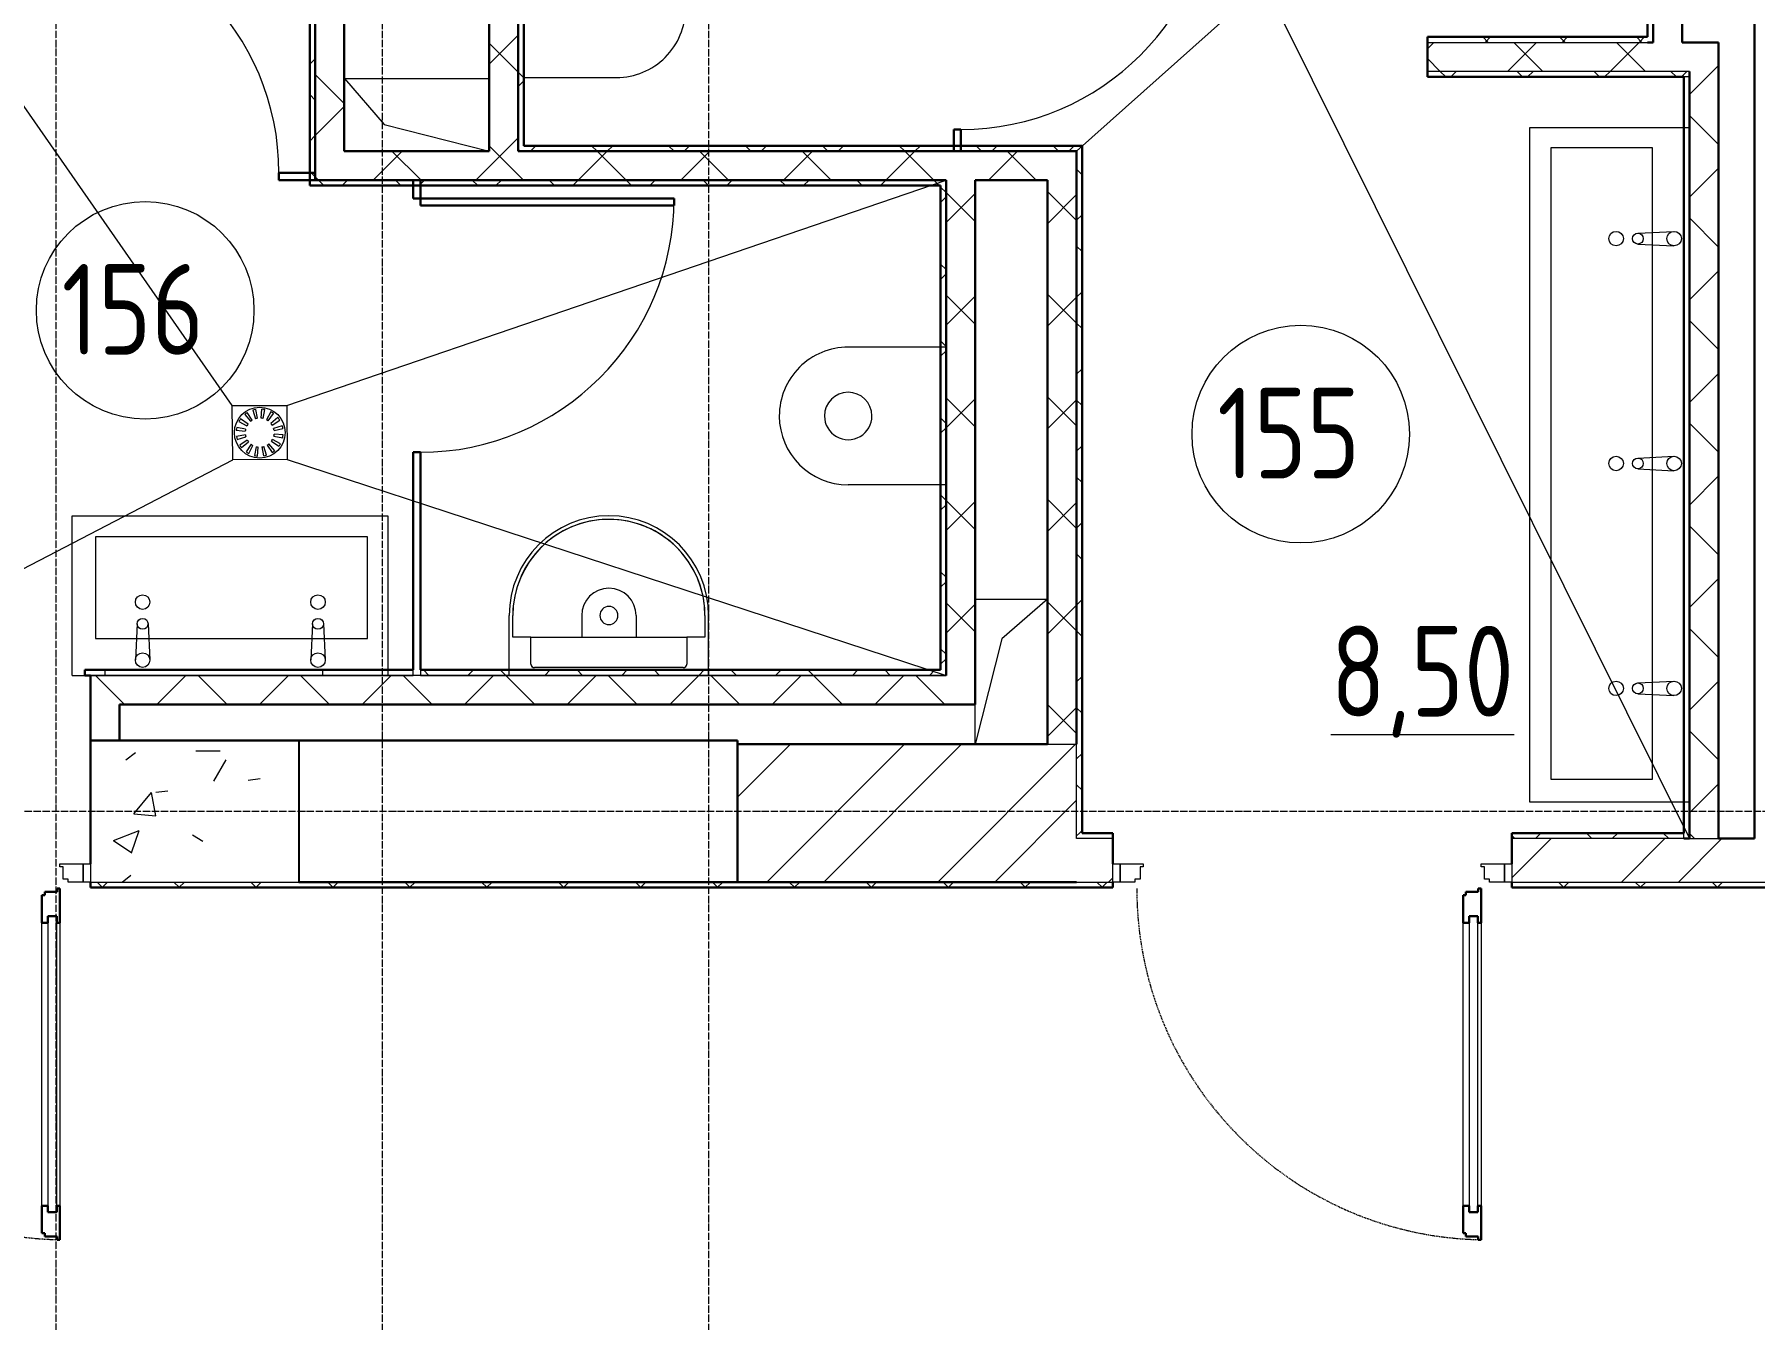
# Model space of a CAD drawing. Header units: millimetres. Extents: x -695119 to 412940, y -249585 to 622758.
# Drawn here: x 28135 to 32879, y -59772 to -56228 of the extents above; entities that cross this region are included whole.
import ezdxf

# ---------------------------------------------------------------- set-up
doc = ezdxf.new("R2010")
doc.units = ezdxf.units.MM
doc.linetypes.add('ADSK_Линия сетки', pattern=[25, 20, -2.5, 0, -2.5])
doc.linetypes.add('ADSK_Штриховая_ш2 п1_5', pattern=[4.5, 3, -1.5])
for name, color, linetype, lineweight in [('Двери', 8, 'Continuous', 9), ('Каркас_Импост', 8, 'Continuous', 9), ('Линии', 7, 'Continuous', 9), ('Марки помещений', 8, 'Continuous', 20), ('Монтажный зазор', 8, 'Continuous', 9), ('Оси', 252, 'Continuous', 9), ('Остекление', 8, 'Continuous', 9), ('Открывание', 8, 'ADSK_Штриховая_ш2 п1_5', 9), ('Панель', 252, 'Continuous', 30), ('Перекрытия', 7, 'Continuous', 18), ('Сантехнические приборы', 8, 'Continuous', 18), ('Стены разрез', 7, 'Continuous', 30), ('Стены штриховка', 7, 'Continuous', 9)]:
    doc.layers.add(name, color=color, linetype=linetype, lineweight=lineweight)
doc.layers.add('Стены', color=194, linetype='Continuous')
doc.styles.add('GOST 2.304 type A_1', font='', dxfattribs={"height": 350})
doc.styles.get('GOST 2.304 type A_1').set_extended_font_data('GOST 2.304 type A')

# ---------------------------------------------------------------- blocks, each defined once
blk = doc.blocks.new('1 этаж')
at = {"color": 251, "lineweight": 18, "true_color": 0x636466}
for p, q in [((-15959.7, -137527.4), (-15850.2, -137654)), ((-15959.7, -137527.4), (-15560.8, -137527.4)), ((-15959.7, -137727.4), (-15959.7, -137527.4)), ((-15850.2, -137654), (-15560.8, -137727.1)), ((-14220.8, -138962.4), (-14020.8, -138962.4)), ((-14020.8, -138962.4), (-14147.4, -139071.9)), ((-14147.4, -139071.9), (-14220.8, -139362.4)), ((-14220.8, -139362.4), (-14220.8, -139252.4))]:
    blk.add_line(p, q, dxfattribs=at)
at = {"layer": 'Двери', "color": 251, "true_color": 0x636466}
for centre, start, end in [((-14259.7, -136967.4), 270, 0), ((-16840.8, -137787.4), 0, 90), ((-15750.8, -137857.4), 270, 0)]:
    blk.add_arc(centre, 700, start, end, dxfattribs=at)
at = {"layer": 'Каркас_Импост', "color": 251, "true_color": 0x636466}
for p, q in [((-16744.8, -139692.4), (-16680.8, -139692.4)), ((-16744.8, -139700.4), (-16744.8, -139692.4)), ((-16735.8, -139700.4), (-16744.8, -139700.4)), ((-16735.8, -139734.4), (-16735.8, -139700.4)), ((-16680.8, -139692.4), (-16680.8, -139742.4)), ((-13820.8, -139692.4), (-13756.8, -139692.4)), ((-13820.8, -139742.4), (-13820.8, -139692.4)), ((-13765.8, -139700.4), (-13765.8, -139734.4)), ((-13756.8, -139700.4), (-13765.8, -139700.4)), ((-13756.8, -139692.4), (-13756.8, -139700.4)), ((-12824.8, -139692.4), (-12760.8, -139692.4)), ((-12824.8, -139700.4), (-12824.8, -139692.4)), ((-12815.8, -139700.4), (-12824.8, -139700.4)), ((-12815.8, -139734.4), (-12815.8, -139700.4)), ((-12760.8, -139692.4), (-12760.8, -139742.4)), ((-16721.8, -139734.4), (-16735.8, -139734.4)), ((-16721.8, -139742.4), (-16721.8, -139734.4)), ((-16680.8, -139742.4), (-16721.8, -139742.4)), ((-13779.8, -139742.4), (-13820.8, -139742.4)), ((-13779.8, -139734.4), (-13779.8, -139742.4)), ((-13765.8, -139734.4), (-13779.8, -139734.4)), ((-12801.8, -139734.4), (-12815.8, -139734.4)), ((-12801.8, -139742.4), (-12801.8, -139734.4)), ((-12760.8, -139742.4), (-12801.8, -139742.4))]:
    blk.add_line(p, q, dxfattribs=at)
at = {"layer": 'Линии', "color": 251, "true_color": 0x636466}
for p, q in [((-16269.4, -138428.7), (-17760.8, -136287.4)), ((-13940.8, -137727.4), (-13527.7, -137358.5)), ((-13377.7, -137357.4), (-12250.8, -139622.4)), ((-12690.8, -139522.4), (-12690.8, -137662.4)), ((-12690.8, -137662.4), (-12250.8, -137662.4)), ((-12250.8, -139522.4), (-12250.8, -137662.4)), ((-12632.8, -137718.3), (-12632.8, -139458.3)), ((-12352.8, -137718.3), (-12632.8, -137718.3)), ((-12352.8, -139458.3), (-12352.8, -137718.3)), ((-16119.3, -138428.7), (-14300.8, -137807.4)), ((-12392.8, -137953.3), (-12293.8, -137948.3)), ((-12392.8, -137983.3), (-12293.8, -137988.3)), ((-16269.4, -138428.7), (-16119.3, -138428.7)), ((-16268.3, -138578.7), (-16269.4, -138428.7)), ((-16212.9, -138441), (-16205.2, -138464.8)), ((-16199.9, -138463.6), (-16204.7, -138439.1)), ((-16189.7, -138463.4), (-16187.6, -138438.5)), ((-16184.3, -138464.3), (-16179.3, -138439.8)), ((-16119.3, -138428.7), (-16118.3, -138577.6)), ((-16232.7, -138493.6), (-16257.2, -138488.7)), ((-16251.2, -138472.7), (-16229, -138484.1)), ((-16226.1, -138479.5), (-16246.8, -138465.5)), ((-16235.2, -138453), (-16219, -138472.1)), ((-16214.5, -138468.9), (-16228.4, -138448.1)), ((-16163.3, -138445.8), (-16174.8, -138468)), ((-16170.1, -138470.9), (-16156.2, -138450.2)), ((-16143.7, -138461.8), (-16162.8, -138477.9)), ((-16159.6, -138482.4), (-16138.8, -138468.6)), ((-16131.7, -138484.1), (-16155.5, -138491.8)), ((-16258.5, -138496.9), (-16233.6, -138499)), ((-16233.4, -138509.2), (-16257.9, -138514)), ((-16256, -138522.2), (-16232.2, -138514.6)), ((-16228.1, -138523.9), (-16248.9, -138537.7)), ((-16244, -138544.5), (-16224.9, -138528.4)), ((-16217.5, -138535.4), (-16231.5, -138556.1)), ((-16224.3, -138560.6), (-16212.9, -138538.3)), ((-16173.1, -138537.4), (-16159.3, -138558.2)), ((-16152.5, -138553.3), (-16168.6, -138534.2)), ((-16161.6, -138526.9), (-16140.9, -138540.8)), ((-16136.4, -138533.7), (-16158.7, -138522.2)), ((-16155, -138512.7), (-16130.5, -138517.7)), ((-16154.3, -138497.1), (-16129.7, -138492.3)), ((-16129.1, -138509.4), (-16154.1, -138507.3)), ((-17760.8, -139352.4), (-16268.3, -138578.7)), ((-16118.3, -138577.6), (-16268.3, -138578.7)), ((-16203.4, -138542), (-16208.3, -138566.5)), ((-16200.1, -138567.9), (-16198, -138542.9)), ((-16187.8, -138542.7), (-16183, -138567.2)), ((-16174.8, -138565.3), (-16182.4, -138541.5)), ((-16118.3, -138577.6), (-14300.8, -139172.4)), ((-12392.8, -138573.3), (-12293.8, -138568.3)), ((-12392.8, -138603.3), (-12293.8, -138608.3)), ((-16710.8, -138732.4), (-15840.8, -138732.4)), ((-16710.8, -139172.4), (-16710.8, -138732.4)), ((-15840.8, -138732.4), (-15840.8, -139172.4)), ((-16646.8, -138790.4), (-16646.8, -139070.4)), ((-15896.8, -138790.4), (-16646.8, -138790.4)), ((-15896.8, -139070.4), (-15896.8, -138790.4)), ((-16531.8, -139030.4), (-16536.7, -139129.4)), ((-16501.8, -139030.4), (-16496.8, -139129.4)), ((-16048.1, -139030.4), (-16053.1, -139129.4)), ((-16018.1, -139030.4), (-16013.1, -139129.4)), ((-16646.8, -139070.4), (-15896.8, -139070.4)), ((-16710.8, -139172.4), (-15840.8, -139172.4)), ((-12392.8, -139193.3), (-12293.8, -139188.3)), ((-12392.8, -139223.3), (-12293.8, -139228.3)), ((-12632.8, -139458.3), (-12352.8, -139458.3)), ((-12250.8, -139522.4), (-12690.8, -139522.4))]:
    blk.add_line(p, q, dxfattribs=at)
for centre, radius in [((-12452.8, -137968.3), 20), ((-12392.8, -137968.3), 15), ((-12292.8, -137968.3), 20), ((-16193.8, -138503.2), 70), ((-12452.8, -138588.3), 20), ((-12392.8, -138588.3), 15), ((-12292.8, -138588.3), 20), ((-16516.8, -138970.4), 20), ((-16033.1, -138970.4), 20), ((-16516.8, -139030.4), 15), ((-16033.1, -139030.4), 15), ((-16516.8, -139130.4), 20), ((-16033.1, -139130.4), 20), ((-12452.8, -139208.3), 20), ((-12392.8, -139208.3), 15), ((-12292.8, -139208.3), 20)]:
    blk.add_circle(centre, radius, dxfattribs=at)
for radius, start, end in [(65, 99.6049, 107.0151), (65, 77.1049, 84.5151), (65, 167.1049, 174.5151), (65, 144.6049, 152.0151), (65, 122.1049, 129.5151), (40, 143.6759, 151.568), (40, 121.1759, 129.068), (40, 98.6759, 106.568), (40, 76.1759, 84.068), (40, 53.6759, 61.568), (65, 54.6049, 62.0151), (40, 31.1759, 39.068), (65, 32.1049, 39.5151), (65, 9.6049, 17.0151), (65, 189.6049, 197.0151), (65, 212.1049, 219.5151), (40, 166.1759, 174.068), (40, 188.6759, 196.568), (40, 211.1759, 219.068), (40, 233.6759, 241.568), (40, 301.1759, 309.068), (40, 323.6759, 331.568), (40, 8.6759, 16.568), (40, 346.1759, 354.068), (65, 324.6049, 332.0151), (65, 347.1049, 354.5151), (65, 234.6049, 242.0151), (65, 257.1049, 264.5151), (40, 256.1759, 264.068), (40, 278.6759, 286.568), (65, 279.6049, 287.0151), (65, 302.1049, 309.5151)]:
    blk.add_arc((-16193.8, -138503.2), radius, start, end, dxfattribs=at)
at = {"layer": 'Марки помещений', "color": 251, "true_color": 0x636466}
for centre in [(-16509.8, -138166), (-13322.5, -138507.3)]:
    blk.add_circle(centre, 300, dxfattribs=at)
at = {"layer": 'Монтажный зазор', "color": 251, "true_color": 0x636466}
for p, q in [((-16680.8, -139692.4), (-16660.8, -139692.4)), ((-16680.8, -139742.4), (-16680.8, -139692.4)), ((-16660.8, -139692.4), (-16660.8, -139742.4)), ((-13840.8, -139692.4), (-13820.8, -139692.4)), ((-13840.8, -139742.4), (-13840.8, -139692.4)), ((-13820.8, -139692.4), (-13820.8, -139742.4)), ((-12760.8, -139692.4), (-12740.8, -139692.4)), ((-12760.8, -139742.4), (-12760.8, -139692.4)), ((-12740.8, -139692.4), (-12740.8, -139742.4)), ((-16660.8, -139742.4), (-16680.8, -139742.4)), ((-13820.8, -139742.4), (-13840.8, -139742.4)), ((-12740.8, -139742.4), (-12760.8, -139742.4))]:
    blk.add_line(p, q, dxfattribs=at)
at = {"layer": 'Оси', "color": 251, "linetype": 'ADSK_Линия сетки', "true_color": 0x636466}
for p, q in [((-16755.8, -96281.4), (-16755.8, -160943.1)), ((-15855.8, -131547.4), (-15855.8, -159673.1)), ((-14955.8, -131547.4), (-14955.8, -159673.1)), ((4311.5, -139547.4), (-72628.1, -139547.4))]:
    blk.add_line(p, q, dxfattribs=at)
at = {"layer": 'Остекление', "color": 251, "true_color": 0x636466}
for p, q in [((-16777.8, -139836.4), (-16777.8, -140652.4)), ((-16753.8, -139836.4), (-16777.8, -139836.4)), ((-16753.8, -140652.4), (-16753.8, -139836.4)), ((-12857.8, -139836.4), (-12857.8, -140652.4)), ((-12833.8, -139836.4), (-12857.8, -139836.4)), ((-12833.8, -140652.4), (-12833.8, -139836.4)), ((-16777.8, -140652.4), (-16753.8, -140652.4)), ((-12857.8, -140652.4), (-12833.8, -140652.4))]:
    blk.add_line(p, q, dxfattribs=at)
at = {"layer": 'Открывание', "color": 251, "true_color": 0x636466}
for centre in [(-16726.8, -139760.4), (-12806.8, -139760.4)]:
    blk.add_arc(centre, 968, 180, 268.9345, dxfattribs=at)
at = {"layer": 'Панель', "color": 251, "true_color": 0x636466}
for p, q in [((-15750.8, -137857.4), (-15050.8, -137857.4)), ((-15750.8, -137877.4), (-15750.8, -137857.4)), ((-15050.8, -137857.4), (-15050.8, -137877.4)), ((-15050.8, -137877.4), (-15750.8, -137877.4)), ((-16786.8, -139778.4), (-16786.8, -139769.4)), ((-16786.8, -139769.4), (-16752.8, -139769.4)), ((-16752.8, -139760.4), (-16744.8, -139760.4)), ((-16752.8, -139769.4), (-16752.8, -139760.4)), ((-16744.8, -139760.4), (-16744.8, -139854.4)), ((-12866.8, -139778.4), (-12866.8, -139769.4)), ((-12866.8, -139769.4), (-12832.8, -139769.4)), ((-12832.8, -139760.4), (-12824.8, -139760.4)), ((-12832.8, -139769.4), (-12832.8, -139760.4)), ((-12824.8, -139760.4), (-12824.8, -139854.4)), ((-16794.8, -139778.4), (-16786.8, -139778.4)), ((-16794.8, -139854.4), (-16794.8, -139778.4)), ((-12874.8, -139778.4), (-12866.8, -139778.4)), ((-12874.8, -139854.4), (-12874.8, -139778.4)), ((-16794.8, -139854.4), (-16777.8, -139854.4)), ((-16777.8, -139854.4), (-16777.8, -139836.4)), ((-16777.8, -139836.4), (-16753.8, -139836.4)), ((-16753.8, -139836.4), (-16753.8, -139854.4)), ((-16753.8, -139854.4), (-16744.8, -139854.4)), ((-12874.8, -139854.4), (-12857.8, -139854.4)), ((-12857.8, -139854.4), (-12857.8, -139836.4)), ((-12857.8, -139836.4), (-12833.8, -139836.4)), ((-12833.8, -139836.4), (-12833.8, -139854.4)), ((-12833.8, -139854.4), (-12824.8, -139854.4)), ((-16794.8, -140710.4), (-16794.8, -140634.4)), ((-16794.8, -140634.4), (-16777.8, -140634.4)), ((-16777.8, -140634.4), (-16777.8, -140652.4)), ((-16777.8, -140652.4), (-16753.8, -140652.4)), ((-16753.8, -140634.4), (-16744.8, -140634.4)), ((-16753.8, -140652.4), (-16753.8, -140634.4)), ((-16744.8, -140634.4), (-16744.8, -140728.4)), ((-12874.8, -140710.4), (-12874.8, -140634.4)), ((-12874.8, -140634.4), (-12857.8, -140634.4)), ((-12857.8, -140634.4), (-12857.8, -140652.4)), ((-12857.8, -140652.4), (-12833.8, -140652.4)), ((-12833.8, -140634.4), (-12824.8, -140634.4)), ((-12833.8, -140652.4), (-12833.8, -140634.4)), ((-12824.8, -140634.4), (-12824.8, -140728.4)), ((-16786.8, -140710.4), (-16794.8, -140710.4)), ((-16786.8, -140719.4), (-16786.8, -140710.4)), ((-16752.8, -140719.4), (-16786.8, -140719.4)), ((-16752.8, -140728.4), (-16752.8, -140719.4)), ((-12866.8, -140710.4), (-12874.8, -140710.4)), ((-12866.8, -140719.4), (-12866.8, -140710.4)), ((-12832.8, -140719.4), (-12866.8, -140719.4)), ((-12832.8, -140728.4), (-12832.8, -140719.4)), ((-16744.8, -140728.4), (-16752.8, -140728.4)), ((-12824.8, -140728.4), (-12832.8, -140728.4))]:
    blk.add_line(p, q, dxfattribs=at)
at = {"layer": 'Панель', "color": 251, "lineweight": 9, "true_color": 0x636466}
for p, q in [((-16794.8, -140634.4), (-16794.8, -139854.4)), ((-16744.8, -139854.4), (-16744.8, -140634.4)), ((-12874.8, -140634.4), (-12874.8, -139854.4)), ((-12824.8, -139854.4), (-12824.8, -140634.4))]:
    blk.add_line(p, q, dxfattribs=at)
at = {"layer": 'Перекрытия', "color": 251, "true_color": 0x636466}
for p, q in [((-15959.7, -137727.4), (-15959.7, -137527.4)), ((-15959.7, -137527.4), (-15560.8, -137527.4)), ((-14220.8, -138962.4), (-14020.8, -138962.4)), ((-14220.8, -139362.4), (-14220.8, -139252.4))]:
    blk.add_line(p, q, dxfattribs=at)
at = {"layer": 'Сантехнические приборы', "color": 251, "true_color": 0x636466}
for p, q in [((-15465.8, -137524.4), (-15209.7, -137524.4)), ((-14300.8, -138267.4), (-14570.8, -138267.4)), ((-14300.8, -138647.4), (-14570.8, -138647.4)), ((-15505.8, -139172.4), (-15505.8, -139007.4)), ((-15495.8, -139067.4), (-15495.8, -139007.4)), ((-15305.8, -139007.4), (-15305.8, -139067.4)), ((-15155.8, -139007.4), (-15155.8, -139067.4)), ((-14965.8, -139007.4), (-14965.8, -139067.4)), ((-14955.8, -139172.4), (-14955.8, -139007.4)), ((-15445.8, -139067.4), (-15495.8, -139067.4)), ((-15445.8, -139141.1), (-15445.8, -139067.4)), ((-15445.8, -139067.4), (-15435.8, -139067.4)), ((-15435.8, -139067.4), (-15025.8, -139067.4)), ((-15025.8, -139067.4), (-15015.8, -139067.4)), ((-14965.8, -139067.4), (-15015.8, -139067.4)), ((-15015.8, -139067.4), (-15015.8, -139141.1)), ((-15025.8, -139151.1), (-15435.8, -139151.1))]:
    blk.add_line(p, q, dxfattribs=at)
at = {"layer": 'Сантехнические приборы', "color": 251, "true_color": 0x636466, "flags": 128}
for points in [[(-14965.8, -139007.4), (-14966, -138996.8), (-14966.6, -138986.2), (-14967.7, -138975.6), (-14969.2, -138965.1), (-14971.1, -138954.7), (-14973.4, -138944.4), (-14976.1, -138934.1), (-14979.3, -138924), (-14982.8, -138914), (-14986.7, -138904.2), (-14991, -138894.5), (-14995.7, -138885), (-15000.8, -138875.7), (-15006.3, -138866.6), (-15012.1, -138857.7), (-15018.2, -138849.1), (-15024.7, -138840.7), (-15031.6, -138832.6), (-15038.7, -138824.8), (-15046.2, -138817.3), (-15053.9, -138810), (-15062, -138803.1), (-15070.3, -138796.5), (-15078.8, -138790.3), (-15087.6, -138784.4), (-15096.7, -138778.8), (-15105.9, -138773.6), (-15115.3, -138768.8), (-15125, -138764.4), (-15134.8, -138760.4), (-15144.7, -138756.7), (-15154.8, -138753.5), (-15165, -138750.7), (-15175.4, -138748.2), (-15185.8, -138746.2), (-15196.2, -138744.6), (-15206.8, -138743.5), (-15217.3, -138742.7), (-15227.9, -138742.4), (-15238.5, -138742.5), (-15249.1, -138743), (-15259.7, -138743.9), (-15270.2, -138745.3), (-15280.6, -138747.1), (-15291, -138749.3), (-15301.3, -138751.9), (-15311.4, -138754.9), (-15321.5, -138758.4), (-15331.4, -138762.2), (-15341.1, -138766.4), (-15350.6, -138771), (-15360, -138776), (-15369.1, -138781.3), (-15378.1, -138787), (-15386.8, -138793.1), (-15395.2, -138799.5), (-15403.4, -138806.3), (-15411.3, -138813.3), (-15418.9, -138820.7), (-15426.2, -138828.4), (-15433.2, -138836.3), (-15439.9, -138844.6), (-15446.2, -138853), (-15452.2, -138861.8), (-15457.9, -138870.8), (-15463.2, -138879.9), (-15468.1, -138889.3), (-15472.6, -138898.9), (-15476.7, -138908.7), (-15480.5, -138918.6), (-15483.8, -138928.7), (-15486.8, -138938.8), (-15489.3, -138949.1), (-15491.4, -138959.5), (-15493.1, -138970), (-15494.4, -138980.5), (-15495.3, -138991.1), (-15495.7, -139001.6), (-15495.8, -139007.4)], [(-15445.8, -139141.1), (-15445.8, -139141.5), (-15445.8, -139141.9), (-15445.7, -139142.3), (-15445.7, -139142.7), (-15445.6, -139143.1), (-15445.5, -139143.5), (-15445.4, -139143.9), (-15445.3, -139144.2), (-15445.2, -139144.6), (-15445, -139145), (-15444.8, -139145.4), (-15444.7, -139145.7), (-15444.5, -139146.1), (-15444.3, -139146.4), (-15444.1, -139146.7), (-15443.8, -139147.1), (-15443.6, -139147.4), (-15443.3, -139147.7), (-15443, -139148), (-15442.8, -139148.3), (-15442.5, -139148.5), (-15442.2, -139148.8), (-15441.9, -139149.1), (-15441.5, -139149.3), (-15441.2, -139149.5), (-15440.9, -139149.7), (-15440.5, -139149.9), (-15440.2, -139150.1), (-15439.8, -139150.3), (-15439.4, -139150.4), (-15439, -139150.6), (-15438.7, -139150.7), (-15438.3, -139150.8), (-15437.9, -139150.9), (-15437.5, -139151), (-15437.1, -139151), (-15436.7, -139151.1), (-15436.3, -139151.1), (-15435.9, -139151.1), (-15435.8, -139151.1)], [(-15025.8, -139151.1), (-15025.4, -139151.1), (-15025, -139151.1), (-15024.6, -139151), (-15024.2, -139151), (-15023.8, -139150.9), (-15023.4, -139150.8), (-15023, -139150.7), (-15022.7, -139150.6), (-15022.3, -139150.5), (-15021.9, -139150.3), (-15021.5, -139150.1), (-15021.2, -139150), (-15020.8, -139149.8), (-15020.5, -139149.6), (-15020.2, -139149.4), (-15019.8, -139149.1), (-15019.5, -139148.9), (-15019.2, -139148.6), (-15018.9, -139148.3), (-15018.6, -139148.1), (-15018.4, -139147.8), (-15018.1, -139147.5), (-15017.8, -139147.2), (-15017.6, -139146.8), (-15017.4, -139146.5), (-15017.2, -139146.2), (-15017, -139145.8), (-15016.8, -139145.5), (-15016.6, -139145.1), (-15016.5, -139144.7), (-15016.3, -139144.3), (-15016.2, -139144), (-15016.1, -139143.6), (-15016, -139143.2), (-15015.9, -139142.8), (-15015.9, -139142.4), (-15015.8, -139142), (-15015.8, -139141.6), (-15015.8, -139141.2), (-15015.8, -139141.1)]]:
    blk.add_lwpolyline(points, dxfattribs=at)
at = {"layer": 'Сантехнические приборы', "color": 251, "true_color": 0x636466}
for centre, radius, start, end in [((-15209.7, -137334.4), 190, 270, 0.0711), ((-14570.8, -138457.4), 190, 90, 180.0711), ((-14570.8, -138457.4), 65.4, 0.3183, 180.0777), ((-14570.8, -138457.4), 190, 180.0711, 270), ((-14570.8, -138457.4), 65.4, 180.0777, 0.3183), ((-15230.8, -139007.4), 275, 0, 180), ((-15230.8, -139007.4), 265, 0, 180), ((-15230.8, -139007.4), 75, 0, 180), ((-15230.8, -139007.4), 25, 0, 180), ((-15230.8, -139007.4), 25, 180, 0), ((-15435.8, -139141.1), 10, 180, 270), ((-15025.8, -139141.1), 10, 270, 0)]:
    blk.add_arc(centre, radius, start, end, dxfattribs=at)
at = {"layer": 'Стены', "color": 251, "true_color": 0x636466}
blk.add_line((-16085.8, -139352.4), (-16085.8, -139742.4), dxfattribs=at)
at = {"layer": 'Стены разрез', "color": 251, "true_color": 0x636466}
for p, q in [((-12365.8, -136022.4), (-12365.8, -137412.4)), ((-12350.8, -137427.4), (-12350.8, -136007.4)), ((-12270.8, -137427.4), (-12270.8, -136007.4)), ((-12070.8, -136007.4), (-12070.8, -139622.4)), ((-15960.8, -137727.4), (-15960.8, -136207.4)), ((-16055.8, -136302.4), (-16055.8, -137822.4)), ((-16040.8, -136287.4), (-16040.8, -137807.4)), ((-15480.8, -137727.4), (-15480.8, -136857.4)), ((-15465.8, -137712.4), (-15465.8, -136842.4)), ((-15560.8, -136937.4), (-15560.8, -137727.4)), ((-12973.3, -137412.4), (-12973.3, -137522.4)), ((-12365.8, -137412.4), (-12973.3, -137412.4)), ((-12350.8, -137427.4), (-12365.8, -137427.4)), ((-12170.8, -137427.4), (-12270.8, -137427.4)), ((-12170.8, -139622.4), (-12170.8, -137427.4)), ((-12973.3, -137522.4), (-12265.8, -137522.4)), ((-12265.8, -137522.4), (-12265.8, -139607.4)), ((-12250.8, -137507.4), (-12250.8, -139622.4)), ((-14279.7, -137667.4), (-14279.7, -137727.4)), ((-14259.7, -137667.4), (-14279.7, -137667.4)), ((-14259.7, -137727.4), (-14259.7, -137667.4)), ((-15560.8, -137727.4), (-15960.8, -137727.4)), ((-13940.8, -137727.4), (-15480.8, -137727.4)), ((-13925.8, -137712.4), (-15465.8, -137712.4)), ((-13940.8, -139362.4), (-13940.8, -137727.4)), ((-13925.8, -139607.4), (-13925.8, -137712.4)), ((-16040.8, -137787.4), (-16140.8, -137787.4)), ((-16140.8, -137787.4), (-16140.8, -137807.4)), ((-14300.8, -137807.4), (-16140.8, -137807.4)), ((-16055.8, -137822.4), (-14315.8, -137822.4)), ((-15770.8, -137807.4), (-15770.8, -137857.4)), ((-15750.8, -137857.4), (-15750.8, -137807.4)), ((-14315.8, -137822.4), (-14315.8, -139157.4)), ((-14300.8, -139172.4), (-14300.8, -137807.4)), ((-14220.8, -137807.4), (-14020.8, -137807.4)), ((-14220.8, -139252.4), (-14220.8, -137807.4)), ((-14020.8, -137807.4), (-14020.8, -139362.4)), ((-15770.8, -137857.4), (-15750.8, -137857.4)), ((-15770.8, -138557.4), (-15770.8, -139157.4)), ((-15750.8, -138557.4), (-15770.8, -138557.4)), ((-15750.8, -139157.4), (-15750.8, -138557.4)), ((-15770.8, -139157.4), (-16675.8, -139157.4)), ((-16675.8, -139157.4), (-16675.8, -139172.4)), ((-16675.8, -139172.4), (-16660.8, -139172.4)), ((-16660.8, -139172.4), (-16660.8, -139692.4)), ((-14315.8, -139157.4), (-15750.8, -139157.4)), ((-16580.8, -139252.4), (-14220.8, -139252.4)), ((-16580.8, -139352.4), (-16580.8, -139252.4)), ((-16660.8, -139352.4), (-14875.8, -139352.4)), ((-14875.8, -139352.4), (-14875.8, -139742.4)), ((-14020.8, -139362.4), (-14875.8, -139362.4)), ((-13840.8, -139607.4), (-13925.8, -139607.4)), ((-13840.8, -139692.4), (-13840.8, -139607.4)), ((-12740.8, -139607.4), (-12740.8, -139692.4)), ((-12265.8, -139607.4), (-12740.8, -139607.4)), ((-12250.8, -139622.4), (-12265.8, -139622.4)), ((-12070.8, -139622.4), (-12170.8, -139622.4)), ((-16660.8, -139742.4), (-16660.8, -139757.4)), ((-16660.8, -139757.4), (-13840.8, -139757.4)), ((-16085.8, -139742.4), (-13940.8, -139742.4)), ((-13840.8, -139757.4), (-13840.8, -139742.4)), ((-12740.8, -139742.4), (-12740.8, -139757.4)), ((-12740.8, -139757.4), (-11520.8, -139757.4))]:
    blk.add_line(p, q, dxfattribs=at)
at = {"layer": 'Стены разрез', "color": 251, "linetype": 'Continuous', "lineweight": 9, "true_color": 0x636466}
for p, q in [((-15560.8, -137487.3), (-15480.8, -137407.3)), ((-15480.8, -137509.9), (-15560.8, -137429.9)), ((-12973.3, -137445.4), (-12955.3, -137427.4)), ((-12805.6, -137427.4), (-12820.6, -137412.4)), ((-12813.9, -137427.4), (-12798.9, -137412.4)), ((-12752.4, -137507.4), (-12672.4, -137427.4)), ((-12654.9, -137507.4), (-12734.9, -137427.4)), ((-12593.5, -137427.4), (-12608.5, -137412.4)), ((-12601.7, -137427.4), (-12586.7, -137412.4)), ((-12469.6, -137507.4), (-12389.6, -137427.4)), ((-12372.1, -137507.4), (-12452.1, -137427.4)), ((-12381.4, -137427.4), (-12396.4, -137412.4)), ((-12389.6, -137427.4), (-12374.6, -137412.4)), ((-16055.8, -137487.3), (-16040.8, -137472.3)), ((-12937.8, -137507.4), (-12973.3, -137471.8)), ((-12186.8, -137507.4), (-12170.8, -137491.4)), ((-15960.8, -137595.6), (-16040.8, -137515.6)), ((-15465.8, -137524.9), (-15480.8, -137509.9)), ((-15480.8, -137548.7), (-15465.8, -137533.7)), ((-12922.8, -137522.4), (-12937.8, -137507.4)), ((-12908.9, -137522.4), (-12893.9, -137507.4)), ((-12710.6, -137522.4), (-12725.6, -137507.4)), ((-12696.7, -137522.4), (-12681.7, -137507.4)), ((-12498.5, -137522.4), (-12513.5, -137507.4)), ((-12484.6, -137522.4), (-12469.6, -137507.4)), ((-12286.4, -137522.4), (-12301.4, -137507.4)), ((-12272.5, -137522.4), (-12257.5, -137507.4)), ((-12250.8, -137571.4), (-12186.8, -137507.4)), ((-16040.8, -137586.3), (-16055.8, -137571.3)), ((-16040.8, -137684.5), (-15960.8, -137604.5)), ((-12170.8, -137708.6), (-12250.8, -137628.6)), ((-16055.8, -137699.5), (-16040.8, -137684.5)), ((-15880.9, -137807.4), (-15800.9, -137727.4)), ((-15749, -137807.4), (-15829, -137727.4)), ((-15598, -137807.4), (-15518, -137727.4)), ((-15546.2, -137727.4), (-15560.8, -137712.7)), ((-15466.2, -137807.4), (-15546.2, -137727.4)), ((-15518, -137727.4), (-15480.8, -137690.1)), ((-15475.5, -137727.4), (-15480.8, -137722)), ((-15447.3, -137727.4), (-15432.3, -137712.4)), ((-15315.2, -137807.4), (-15235.2, -137727.4)), ((-15263.3, -137727.4), (-15278.3, -137712.4)), ((-15183.3, -137807.4), (-15263.3, -137727.4)), ((-15235.2, -137727.4), (-15220.2, -137712.4)), ((-15051.2, -137727.4), (-15066.2, -137712.4)), ((-15032.3, -137807.4), (-14952.3, -137727.4)), ((-15023.1, -137727.4), (-15008.1, -137712.4)), ((-14900.5, -137807.4), (-14980.5, -137727.4)), ((-14839.1, -137727.4), (-14854.1, -137712.4)), ((-14810.9, -137727.4), (-14795.9, -137712.4)), ((-14749.5, -137807.4), (-14669.5, -137727.4)), ((-14617.7, -137807.4), (-14697.7, -137727.4)), ((-14626.9, -137727.4), (-14641.9, -137712.4)), ((-14598.8, -137727.4), (-14583.8, -137712.4)), ((-14466.7, -137807.4), (-14386.7, -137727.4)), ((-14414.8, -137727.4), (-14429.8, -137712.4)), ((-14334.8, -137807.4), (-14414.8, -137727.4)), ((-14386.7, -137727.4), (-14371.7, -137712.4)), ((-14202.7, -137727.4), (-14217.7, -137712.4)), ((-14183.8, -137807.4), (-14103.8, -137727.4)), ((-14174.5, -137727.4), (-14159.5, -137712.4)), ((-14052, -137807.4), (-14132, -137727.4)), ((-13990.5, -137727.4), (-14005.5, -137712.4)), ((-13962.4, -137727.4), (-13947.4, -137712.4)), ((-13925.8, -137792.1), (-13940.8, -137777.1)), ((-12250.8, -137854.3), (-12170.8, -137774.3)), ((-16040.8, -137798.4), (-16055.8, -137783.4)), ((-16031.9, -137807.4), (-16040.8, -137798.4)), ((-16016.9, -137822.4), (-16031.9, -137807.4)), ((-15966.6, -137822.4), (-15951.6, -137807.4)), ((-15804.7, -137822.4), (-15819.7, -137807.4)), ((-15754.4, -137822.4), (-15739.4, -137807.4)), ((-15592.6, -137822.4), (-15607.6, -137807.4)), ((-15542.3, -137822.4), (-15527.3, -137807.4)), ((-15380.5, -137822.4), (-15395.5, -137807.4)), ((-15330.2, -137822.4), (-15315.2, -137807.4)), ((-15168.3, -137822.4), (-15183.3, -137807.4)), ((-15118.1, -137822.4), (-15103.1, -137807.4)), ((-14956.2, -137822.4), (-14971.2, -137807.4)), ((-14905.9, -137822.4), (-14890.9, -137807.4)), ((-14744.1, -137822.4), (-14759.1, -137807.4)), ((-14693.8, -137822.4), (-14678.8, -137807.4)), ((-14531.9, -137822.4), (-14546.9, -137807.4)), ((-14481.7, -137822.4), (-14466.7, -137807.4)), ((-14319.8, -137822.4), (-14334.8, -137807.4)), ((-14300.8, -137841.4), (-14315.8, -137826.4)), ((-14315.8, -137868.6), (-14300.8, -137853.6)), ((-14220.8, -137921.4), (-14300.8, -137841.4)), ((-14300.8, -137924.4), (-14220.8, -137844.4)), ((-13940.8, -137918.5), (-14020.8, -137838.5)), ((-14020.8, -137927.2), (-13940.8, -137847.2)), ((-13940.8, -137917.9), (-13925.8, -137902.9)), ((-12170.8, -137991.5), (-12250.8, -137911.5)), ((-13925.8, -138004.2), (-13940.8, -137989.2)), ((-14300.8, -138053.5), (-14315.8, -138038.5)), ((-12250.8, -138137.1), (-12170.8, -138057.1)), ((-14315.8, -138080.8), (-14300.8, -138065.8)), ((-14220.8, -138204.2), (-14300.8, -138124.2)), ((-14300.8, -138207.2), (-14220.8, -138127.2)), ((-13940.8, -138201.4), (-14020.8, -138121.4)), ((-14020.8, -138210), (-13940.8, -138130)), ((-13940.8, -138130), (-13925.8, -138115)), ((-13925.8, -138216.4), (-13940.8, -138201.4)), ((-12170.8, -138274.3), (-12250.8, -138194.3)), ((-14300.8, -138265.6), (-14315.8, -138250.6)), ((-14315.8, -138292.9), (-14300.8, -138277.9)), ((-13940.8, -138342.2), (-13925.8, -138327.2)), ((-12250.8, -138419.9), (-12170.8, -138339.9)), ((-14220.8, -138487.1), (-14300.8, -138407.1)), ((-14300.8, -138490), (-14220.8, -138410)), ((-13940.8, -138484.2), (-14020.8, -138404.2)), ((-14020.8, -138492.9), (-13940.8, -138412.9)), ((-13925.8, -138428.5), (-13940.8, -138413.5)), ((-14300.8, -138477.8), (-14315.8, -138462.8)), ((-14315.8, -138505), (-14300.8, -138490)), ((-12170.8, -138557.2), (-12250.8, -138477.2)), ((-13940.8, -138554.3), (-13925.8, -138539.3)), ((-13925.8, -138640.6), (-13940.8, -138625.6)), ((-12250.8, -138702.8), (-12170.8, -138622.8)), ((-14300.8, -138689.9), (-14315.8, -138674.9)), ((-14315.8, -138717.2), (-14300.8, -138702.2)), ((-14220.8, -138769.9), (-14300.8, -138689.9)), ((-14300.8, -138772.9), (-14220.8, -138692.9)), ((-13940.8, -138767.1), (-14020.8, -138687.1)), ((-14020.8, -138775.7), (-13940.8, -138695.7)), ((-13940.8, -138766.4), (-13925.8, -138751.4)), ((-12170.8, -138840), (-12250.8, -138760)), ((-13925.8, -138852.8), (-13940.8, -138837.8)), ((-14300.8, -138902), (-14315.8, -138887)), ((-14315.8, -138929.3), (-14300.8, -138914.3)), ((-12250.8, -138985.6), (-12170.8, -138905.6)), ((-13940.8, -138978.6), (-13925.8, -138963.6)), ((-14220.8, -139052.7), (-14300.8, -138972.7)), ((-14300.8, -139055.7), (-14220.8, -138975.7)), ((-13940.8, -139049.9), (-14020.8, -138969.9)), ((-14020.8, -139058.6), (-13940.8, -138978.6)), ((-13925.8, -139064.9), (-13940.8, -139049.9)), ((-12170.8, -139122.8), (-12250.8, -139042.8)), ((-14300.8, -139114.2), (-14315.8, -139099.2)), ((-14315.8, -139141.4), (-14300.8, -139126.4)), ((-16566.8, -139252.4), (-16646.8, -139172.4)), ((-16619.8, -139172.4), (-16619.8, -139157.4)), ((-16477.3, -139252.4), (-16397.3, -139172.4)), ((-16283.9, -139252.4), (-16363.9, -139172.4)), ((-16194.5, -139252.4), (-16114.5, -139172.4)), ((-16001.1, -139252.4), (-16081.1, -139172.4)), ((-16019.8, -139172.4), (-16019.8, -139157.4)), ((-15911.7, -139252.4), (-15831.7, -139172.4)), ((-15718.2, -139252.4), (-15798.2, -139172.4)), ((-15727.5, -139172.4), (-15742.5, -139157.4)), ((-15628.8, -139252.4), (-15548.8, -139172.4)), ((-15619.5, -139172.4), (-15604.5, -139157.4)), ((-15515.4, -139172.4), (-15530.4, -139157.4)), ((-15435.4, -139252.4), (-15515.4, -139172.4)), ((-15407.4, -139172.4), (-15392.4, -139157.4)), ((-15346, -139252.4), (-15266, -139172.4)), ((-15303.3, -139172.4), (-15318.3, -139157.4)), ((-15152.6, -139252.4), (-15232.6, -139172.4)), ((-15195.3, -139172.4), (-15180.3, -139157.4)), ((-15091.1, -139172.4), (-15106.1, -139157.4)), ((-15063.1, -139252.4), (-14983.1, -139172.4)), ((-14983.1, -139172.4), (-14968.1, -139157.4)), ((-14869.7, -139252.4), (-14949.7, -139172.4)), ((-14879, -139172.4), (-14894, -139157.4)), ((-14780.3, -139252.4), (-14700.3, -139172.4)), ((-14771, -139172.4), (-14756, -139157.4)), ((-14666.9, -139172.4), (-14681.9, -139157.4)), ((-14586.9, -139252.4), (-14666.9, -139172.4)), ((-14558.9, -139172.4), (-14543.9, -139157.4)), ((-14497.4, -139252.4), (-14417.4, -139172.4)), ((-14454.7, -139172.4), (-14469.7, -139157.4)), ((-14304, -139252.4), (-14384, -139172.4)), ((-14346.7, -139172.4), (-14331.7, -139157.4)), ((-13940.8, -139190.7), (-13925.8, -139175.7)), ((-12250.8, -139268.5), (-12170.8, -139188.5)), ((-13940.8, -139332.7), (-14020.8, -139252.7)), ((-14020.8, -139341.4), (-13940.8, -139261.4)), ((-13925.8, -139277), (-13940.8, -139262)), ((-12170.8, -139405.7), (-12250.8, -139325.7)), ((-16563.1, -139405.6), (-16536.5, -139385.2)), ((-16370.2, -139380.4), (-16303.2, -139380.4)), ((-14875.8, -139508.6), (-14729.6, -139362.4)), ((-14795.3, -139742.4), (-14415.3, -139362.4)), ((-14638.1, -139742.4), (-14258.1, -139362.4)), ((-14323.8, -139742.4), (-13943.8, -139362.4)), ((-13940.8, -139402.8), (-13925.8, -139387.8)), ((-16287.6, -139405.7), (-16321.2, -139463.8)), ((-16226, -139461.2), (-16192.8, -139456.9)), ((-13925.8, -139489.2), (-13940.8, -139474.2)), ((-12250.8, -139551.3), (-12170.8, -139471.3)), ((-16541.2, -139553.9), (-16492.2, -139495.6)), ((-16480.6, -139559.4), (-16492.3, -139495.7)), ((-16480.4, -139494.7), (-16447.1, -139490.4)), ((-14166.7, -139742.4), (-13940.8, -139516.5)), ((-16541.2, -139554), (-16480.5, -139559.3)), ((-16597.5, -139627.6), (-16526.4, -139600.3)), ((-16597.5, -139627.6), (-16547, -139661.7)), ((-16547.1, -139661.8), (-16526.5, -139600.4)), ((-16378.8, -139611.7), (-16350.5, -139629.7)), ((-13940.8, -139615), (-13933.2, -139607.4)), ((-13933.2, -139607.4), (-13925.8, -139600)), ((-12731.9, -139622.4), (-12740.8, -139613.5)), ((-12740.8, -139730.9), (-12632.3, -139622.4)), ((-12675.4, -139622.4), (-12660.4, -139607.4)), ((-12519.8, -139622.4), (-12534.8, -139607.4)), ((-12463.3, -139622.4), (-12448.3, -139607.4)), ((-12438, -139742.4), (-12318, -139622.4)), ((-12307.7, -139622.4), (-12322.7, -139607.4)), ((-12280.8, -139742.4), (-12160.8, -139622.4)), ((-12237, -139622.4), (-12250.8, -139608.5)), ((-16573.5, -139742.4), (-16548.9, -139723.4)), ((-16627.5, -139757.4), (-16642.5, -139742.4)), ((-16628.8, -139757.4), (-16613.8, -139742.4)), ((-16415.3, -139757.4), (-16430.3, -139742.4)), ((-16416.7, -139757.4), (-16401.7, -139742.4)), ((-16203.2, -139757.4), (-16218.2, -139742.4)), ((-16204.5, -139757.4), (-16189.5, -139742.4)), ((-15991.1, -139757.4), (-16006.1, -139742.4)), ((-15992.4, -139757.4), (-15977.4, -139742.4)), ((-15778.9, -139757.4), (-15793.9, -139742.4)), ((-15780.3, -139757.4), (-15765.3, -139742.4)), ((-15566.8, -139757.4), (-15581.8, -139742.4)), ((-15568.1, -139757.4), (-15553.1, -139742.4)), ((-15354.7, -139757.4), (-15369.7, -139742.4)), ((-15356, -139757.4), (-15341, -139742.4)), ((-15142.5, -139757.4), (-15157.5, -139742.4)), ((-15143.9, -139757.4), (-15128.9, -139742.4)), ((-14930.4, -139757.4), (-14945.4, -139742.4)), ((-14931.7, -139757.4), (-14916.7, -139742.4)), ((-14718.3, -139757.4), (-14733.3, -139742.4)), ((-14719.6, -139757.4), (-14704.6, -139742.4)), ((-14506.1, -139757.4), (-14521.1, -139742.4)), ((-14507.5, -139757.4), (-14492.5, -139742.4)), ((-14294, -139757.4), (-14309, -139742.4)), ((-14295.3, -139757.4), (-14280.3, -139742.4)), ((-14081.9, -139757.4), (-14096.9, -139742.4)), ((-14083.2, -139757.4), (-14068.2, -139742.4)), ((-13869.7, -139757.4), (-13884.7, -139742.4)), ((-13871.1, -139757.4), (-13856.1, -139742.4)), ((-13852.4, -139742.4), (-13840.8, -139730.8)), ((-12596.9, -139757.4), (-12611.9, -139742.4)), ((-12598.3, -139757.4), (-12583.3, -139742.4)), ((-12384.8, -139757.4), (-12399.8, -139742.4)), ((-12386.1, -139757.4), (-12371.1, -139742.4)), ((-12172.7, -139757.4), (-12187.7, -139742.4)), ((-12174, -139757.4), (-12159, -139742.4))]:
    blk.add_line(p, q, dxfattribs=at)
at = {"layer": 'Стены штриховка', "color": 251, "true_color": 0x636466}
for p, q in [((-12973.3, -137427.4), (-12365.8, -137427.4)), ((-12250.8, -137507.4), (-12973.3, -137507.4)), ((-12250.8, -137522.4), (-12265.8, -137522.4)), ((-14300.8, -139172.4), (-16660.8, -139172.4)), ((-16660.8, -139172.4), (-15770.8, -139172.4)), ((-15770.8, -139172.4), (-15770.8, -139157.4)), ((-15750.8, -139157.4), (-15750.8, -139172.4)), ((-15750.8, -139172.4), (-14300.8, -139172.4)), ((-14020.8, -139362.4), (-13940.8, -139362.4)), ((-13940.8, -139622.4), (-13940.8, -139362.4)), ((-13840.8, -139622.4), (-13940.8, -139622.4)), ((-12265.8, -139622.4), (-12740.8, -139622.4)), ((-12265.8, -139622.4), (-12265.8, -139607.4)), ((-12250.8, -139622.4), (-12170.8, -139622.4)), ((-16660.8, -139742.4), (-16085.8, -139742.4)), ((-13940.8, -139742.4), (-13840.8, -139742.4)), ((-12740.8, -139742.4), (-11520.8, -139742.4))]:
    blk.add_line(p, q, dxfattribs=at)
at = {"layer": 'Марки помещений', "color": 251, "true_color": 0x636466, "style": 'GOST 2.304 type A_1'}
for s, p in [('156', (-16740.2, -138288.3)), ('155', (-13552.9, -138629.6)), ('%%U8,50', (-13239.8, -139285.9))]:
    blk.add_text(s, height=250, dxfattribs=at).set_placement(p)

msp = doc.modelspace()

# ---------------------------------------------------------------- block references
msp.add_blockref('1 этаж', (44950.089, 81176.937))

doc.saveas('drawing.dxf')
